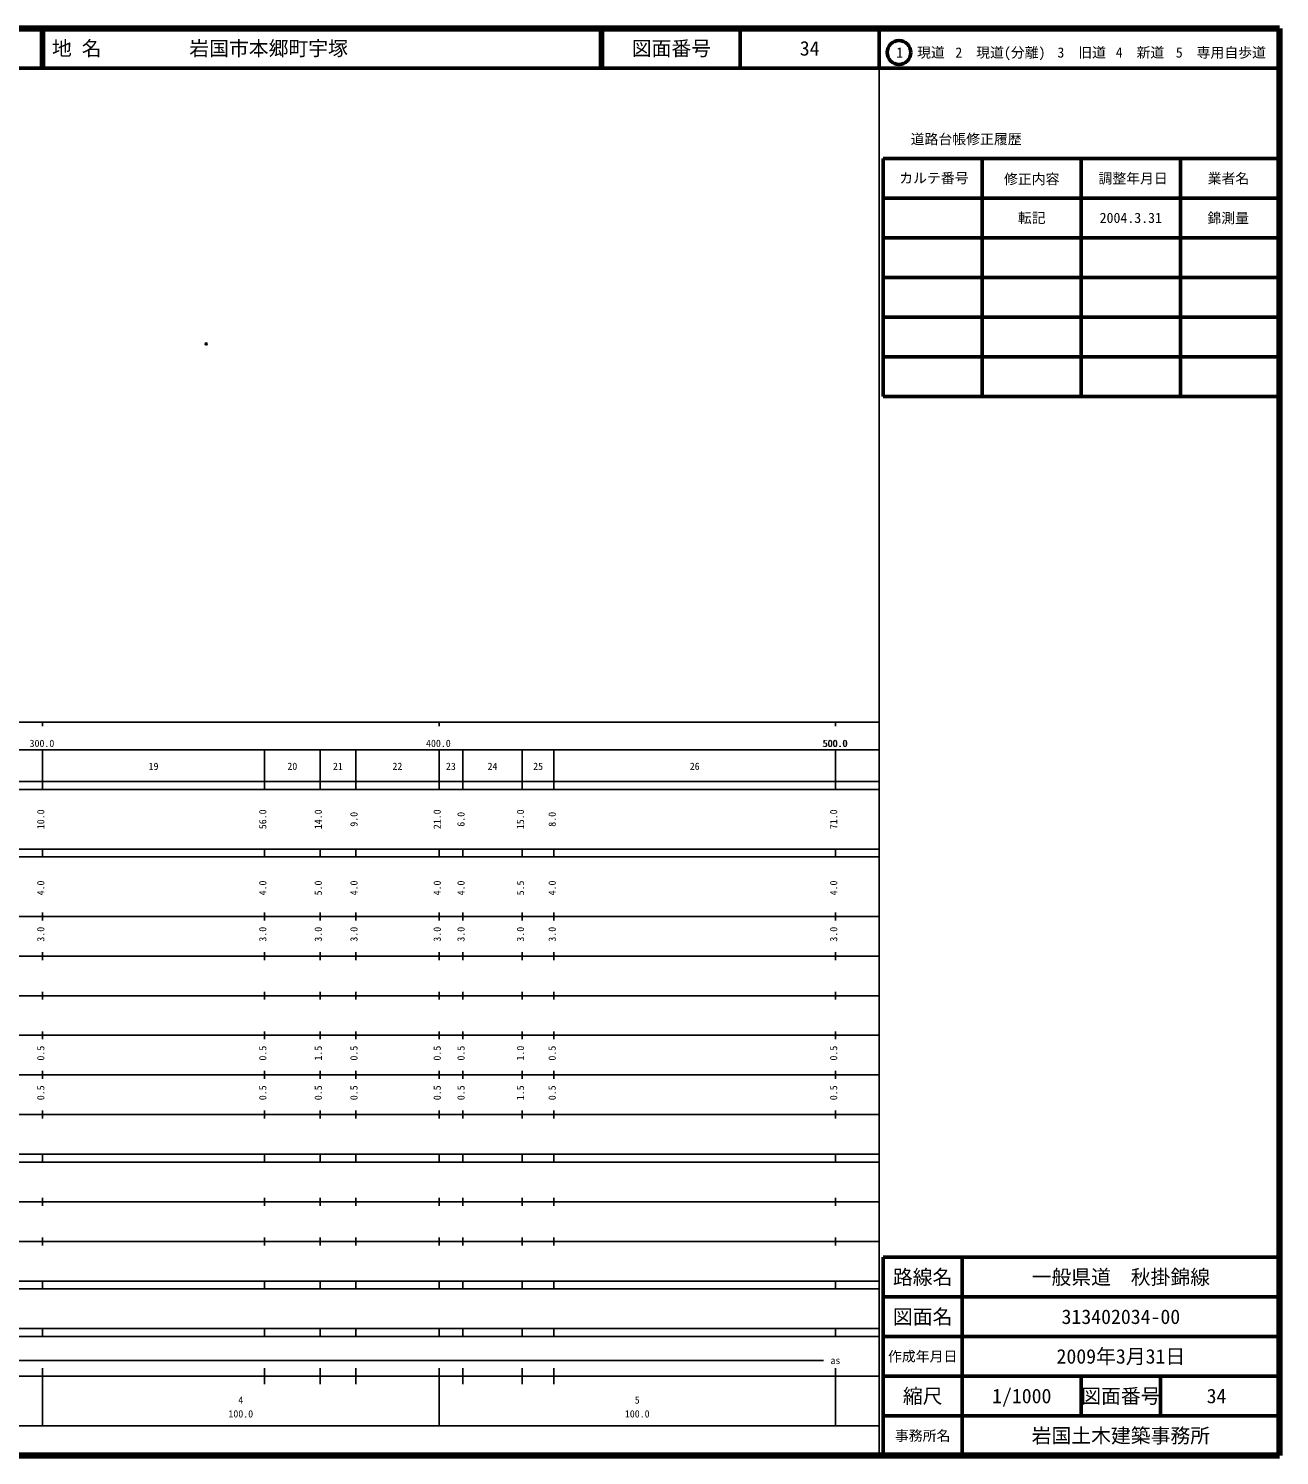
# Model space of a CAD drawing. Units: millimetres on the paper. Extents: x 40 to 680, y 20 to 380.
# Drawn here: x 364.5 to 680, y 20 to 380 of the extents above; entities that cross this region are included whole.
import ezdxf
from ezdxf.enums import TextEntityAlignment as Align

# ---------------------------------------------------------------- set-up
doc = ezdxf.new("R2010")
doc.units = ezdxf.units.MM
doc.header["$PDMODE"] = 32
doc.header["$PDSIZE"] = 0.5
doc.layers.add('M-OTRS', color=6, linetype='Continuous')
doc.layers.add('M-TTL-TXT', color=7, linetype='Continuous')
for name, color, linetype, lineweight in [('M-TTL', 2, 'Continuous', 140), ('M-TTL-BAND', 7, 'Continuous', 25), ('M-TTL-FRAM', 2, 'Continuous', 50), ('M-TTL-LINE', 7, 'Continuous', 50)]:
    doc.layers.add(name, color=color, linetype=linetype, lineweight=lineweight)
doc.styles.add('ＭＳ ゴシック', font='')
doc.styles.get('ＭＳ ゴシック').set_extended_font_data('MS Gothic')

msp = doc.modelspace()

# ---------------------------------------------------------------- linework, layer by layer
at = {"layer": 'M-OTRS'}
msp.add_point((409.288, 300.42), dxfattribs=at)
at = {"layer": 'M-TTL'}
for p, q in [((680, 380), (40, 380)), ((680, 20), (680, 380)), ((40, 20), (680, 20))]:
    msp.add_line(p, q, dxfattribs=at)
at = {"layer": 'M-TTL-BAND'}
for p, q in [((579, 20), (579, 370)), ((40, 205), (579, 205)), ((368, 205), (368, 204)), ((468, 205), (468, 204)), ((568, 205), (568, 204)), ((68, 198), (579, 198)), ((368, 188), (368, 198)), ((424, 188), (424, 198)), ((438, 188), (438, 198)), ((447, 188), (447, 198)), ((468, 188), (468, 198)), ((474, 188), (474, 198)), ((489, 188), (489, 198)), ((497, 188), (497, 198)), ((568, 188), (568, 198)), ((40, 190), (579, 190)), ((40, 188), (579, 188)), ((40, 173), (579, 173)), ((368, 171), (368, 173)), ((424, 171), (424, 173)), ((438, 171), (438, 173)), ((447, 171), (447, 173)), ((468, 171), (468, 173)), ((474, 171), (474, 173)), ((489, 171), (489, 173)), ((497, 171), (497, 173)), ((568, 171), (568, 173)), ((40, 171), (579, 171)), ((40, 156), (579, 156)), ((368, 155), (368, 157)), ((424, 155), (424, 157)), ((438, 155), (438, 157)), ((447, 155), (447, 157)), ((468, 155), (468, 157)), ((474, 155), (474, 157)), ((489, 155), (489, 157)), ((497, 155), (497, 157)), ((568, 155), (568, 157)), ((46, 146), (579, 146)), ((368, 145), (368, 147)), ((424, 145), (424, 147)), ((438, 145), (438, 147)), ((447, 145), (447, 147)), ((468, 145), (468, 147)), ((474, 145), (474, 147)), ((489, 145), (489, 147)), ((497, 145), (497, 147)), ((568, 145), (568, 147)), ((368, 135), (368, 137)), ((424, 135), (424, 137)), ((438, 135), (438, 137)), ((447, 135), (447, 137)), ((468, 135), (468, 137)), ((474, 135), (474, 137)), ((489, 135), (489, 137)), ((497, 135), (497, 137)), ((568, 135), (568, 137)), ((52, 136), (579, 136)), ((46, 126), (579, 126)), ((368, 125), (368, 127)), ((424, 125), (424, 127)), ((438, 125), (438, 127)), ((447, 125), (447, 127)), ((468, 125), (468, 127)), ((474, 125), (474, 127)), ((489, 125), (489, 127)), ((497, 125), (497, 127)), ((568, 125), (568, 127)), ((52, 116), (579, 116)), ((368, 115), (368, 117)), ((424, 115), (424, 117)), ((438, 115), (438, 117)), ((447, 115), (447, 117)), ((468, 115), (468, 117)), ((474, 115), (474, 117)), ((489, 115), (489, 117)), ((497, 115), (497, 117)), ((568, 115), (568, 117)), ((46, 106), (579, 106)), ((368, 105), (368, 107)), ((424, 105), (424, 107)), ((438, 105), (438, 107)), ((447, 105), (447, 107)), ((468, 105), (468, 107)), ((474, 105), (474, 107)), ((489, 105), (489, 107)), ((497, 105), (497, 107)), ((568, 105), (568, 107)), ((40, 96), (579, 96)), ((40, 94), (579, 94)), ((368, 94), (368, 96)), ((424, 94), (424, 96)), ((438, 94), (438, 96)), ((447, 94), (447, 96)), ((468, 94), (468, 96)), ((474, 94), (474, 96)), ((489, 94), (489, 96)), ((497, 94), (497, 96)), ((568, 94), (568, 96)), ((49, 84), (579, 84)), ((368, 83), (368, 85)), ((424, 83), (424, 85)), ((438, 83), (438, 85)), ((447, 83), (447, 85)), ((468, 83), (468, 85)), ((474, 83), (474, 85)), ((489, 83), (489, 85)), ((497, 83), (497, 85)), ((568, 83), (568, 85)), ((40, 74), (579, 74)), ((368, 73), (368, 75)), ((424, 73), (424, 75)), ((438, 73), (438, 75)), ((447, 73), (447, 75)), ((468, 73), (468, 75)), ((474, 73), (474, 75)), ((489, 73), (489, 75)), ((497, 73), (497, 75)), ((568, 73), (568, 75)), ((40, 64), (579, 64)), ((40, 62), (579, 62)), ((368, 62), (368, 64)), ((424, 62), (424, 64)), ((438, 62), (438, 64)), ((447, 62), (447, 64)), ((468, 62), (468, 64)), ((474, 62), (474, 64)), ((489, 62), (489, 64)), ((497, 62), (497, 64)), ((568, 62), (568, 64)), ((40, 52), (579, 52)), ((368, 50), (368, 52)), ((424, 50), (424, 52)), ((438, 50), (438, 52)), ((447, 50), (447, 52)), ((468, 50), (468, 52)), ((474, 50), (474, 52)), ((489, 50), (489, 52)), ((497, 50), (497, 52)), ((568, 50), (568, 52)), ((40, 50), (579, 50)), ((71, 44), (565, 44)), ((40, 40), (579, 40)), ((368, 27.5), (368, 42)), ((424, 38), (424, 42)), ((438, 38), (438, 42)), ((447, 38), (447, 42)), ((468, 27.5), (468, 42)), ((474, 38), (474, 42)), ((489, 38), (489, 42)), ((497, 38), (497, 42)), ((568, 27.5), (568, 42)), ((68, 27.5), (579, 27.5))]:
    msp.add_line(p, q, dxfattribs=at)
at = {"layer": 'M-TTL-FRAM'}
for p, q in [((580, 347.197), (580, 287.197)), ((580, 347.197), (680, 347.197)), ((580, 287.197), (680, 287.197)), ((680, 70), (580, 70)), ((580, 70), (580, 20))]:
    msp.add_line(p, q, dxfattribs=at)
at = {"layer": 'M-TTL-LINE'}
for p, q in [((367.75, 380), (367.75, 370)), ((368.25, 380), (368.25, 370)), ((508.747, 380), (508.747, 370)), ((509.247, 380), (509.247, 370)), ((543.997, 380), (543.997, 370)), ((579, 380), (579, 370)), ((40, 370), (680, 370)), ((605, 347.197), (605, 287.197)), ((630, 347.197), (630, 287.197)), ((655, 347.197), (655, 287.197)), ((580, 337.197), (680, 337.197)), ((580, 327.197), (680, 327.197)), ((580, 317.197), (680, 317.197)), ((580, 307.197), (680, 307.197)), ((580, 297.197), (680, 297.197)), ((600, 70), (600, 20)), ((680, 60), (580, 60)), ((680, 50), (580, 50)), ((680, 40), (580, 40)), ((630, 40), (630, 30)), ((650, 40), (650, 30)), ((680, 30), (580, 30))]:
    msp.add_line(p, q, dxfattribs=at)
msp.add_circle((584.031, 373.958), 3, dxfattribs=at)

# ---------------------------------------------------------------- texts
at = {"layer": 'M-TTL-BAND', "style": 'ＭＳ ゴシック'}
for s, p in [('300.0', (367.844, 198.195)), ('400.0', (467.844, 198.195)), ('500.0', (567.844, 198.195)), ('500.0', (568, 198.195)), ('19', (396, 192.405)), ('20', (431, 192.405)), ('21', (442.5, 192.405)), ('22', (457.5, 192.405)), ('23', (471, 192.405)), ('24', (481.5, 192.405)), ('25', (493, 192.405)), ('26', (532.5, 192.405)), ('as', (568, 42.5)), ('4', (418, 32.523)), ('5', (518, 32.523)), ('100.0', (418, 29.033)), ('100.0', (518, 29.033))]:
    msp.add_text(s, height=1.833, dxfattribs=at).set_placement(p, align=Align.BOTTOM_CENTER)
for s, p in [('10.0', (369, 180.5)), ('56.0', (425, 180.5)), ('14.0', (439, 180.5)), ('9.0', (448, 180.5)), ('21.0', (469, 180.5)), ('6.0', (475, 180.5)), ('15.0', (490, 180.5)), ('8.0', (498, 180.5)), ('71.0', (569, 180.5)), ('4.0', (369, 163.174)), ('4.0', (425, 163.174)), ('5.0', (439, 163.174)), ('4.0', (448, 163.174)), ('4.0', (469, 163.174)), ('4.0', (475, 163.174)), ('5.5', (490, 163.174)), ('4.0', (498, 163.174)), ('4.0', (569, 163.174)), ('3.0', (369, 151.5)), ('3.0', (425, 151.5)), ('3.0', (439, 151.5)), ('3.0', (448, 151.5)), ('3.0', (469, 151.5)), ('3.0', (475, 151.5)), ('3.0', (490, 151.5)), ('3.0', (498, 151.5)), ('3.0', (569, 151.5)), ('0.5', (369, 121.5)), ('0.5', (425, 121.5)), ('1.5', (439, 121.5)), ('0.5', (448, 121.5)), ('0.5', (469, 121.5)), ('0.5', (475, 121.5)), ('1.0', (490, 121.5)), ('0.5', (498, 121.5)), ('0.5', (569, 121.5)), ('0.5', (369, 111.5)), ('0.5', (425, 111.5)), ('0.5', (439, 111.5)), ('0.5', (448, 111.5)), ('0.5', (469, 111.5)), ('0.5', (475, 111.5)), ('1.5', (490, 111.5)), ('0.5', (498, 111.5)), ('0.5', (569, 111.5))]:
    msp.add_text(s, height=1.833, rotation=90, dxfattribs=at).set_placement(p, align=Align.BOTTOM_CENTER)
at = {"layer": 'M-TTL-TXT', "style": 'ＭＳ ゴシック'}
for s, p in [('地 名', (370.38, 375)), ('岩国市本郷町宇塚', (405.024, 375))]:
    msp.add_text(s, height=3.666, dxfattribs=at).set_placement(p, align=Align.MIDDLE_LEFT)
for s, height, p in [('図面番号', 3.666, (526.622, 375)), ('34', 3.666, (561.497, 375)), ('1\u3000現道', 2.566, (589.448, 373.958)), ('2\u3000現道(分離)', 2.566, (609.619, 373.958)), ('3\u3000旧道', 2.566, (630.121, 373.958)), ('4\u3000新道', 2.566, (644.824, 373.958)), ('5\u3000専用自歩道', 2.566, (665.228, 373.958)), ('道路台帳修正履歴', 2.566, (600.968, 352.113)), ('カルテ番号', 2.566, (592.839, 342.277)), ('修正内容', 2.566, (617.509, 342.023)), ('調整年月日', 2.566, (643.089, 342.197)), ('業者名', 2.566, (667.134, 342.197)), ('転記', 2.566, (617.5, 332.245)), ('2004.3.31', 2.566, (642.5, 332.245)), ('錦測量', 2.566, (667.077, 332.189)), ('路線名', 3.666, (590, 65)), ('路線名', 3.666, (590, 65)), ('一般県道\u3000秋掛錦線', 3.666, (640, 65)), ('図面名', 3.666, (590, 55)), ('図面名', 3.666, (590, 55)), ('313402034-00', 3.666, (640, 55)), ('2009年3月31日', 3.666, (640, 45)), ('作成年月日', 2.566, (590, 45)), ('作成年月日', 2.566, (590, 45)), ('縮尺', 3.666, (590, 35)), ('縮尺', 3.666, (590, 35)), ('1/1000', 3.666, (615, 35)), ('図面番号', 3.666, (640, 35)), ('図面番号', 3.666, (640, 35)), ('34', 3.666, (664.125, 35)), ('事務所名', 2.566, (590, 25)), ('事務所名', 2.566, (590, 25)), ('岩国土木建築事務所', 3.666, (640, 25))]:
    msp.add_text(s, height=height, dxfattribs=at).set_placement(p, align=Align.MIDDLE_CENTER)

doc.saveas('drawing.dxf')
